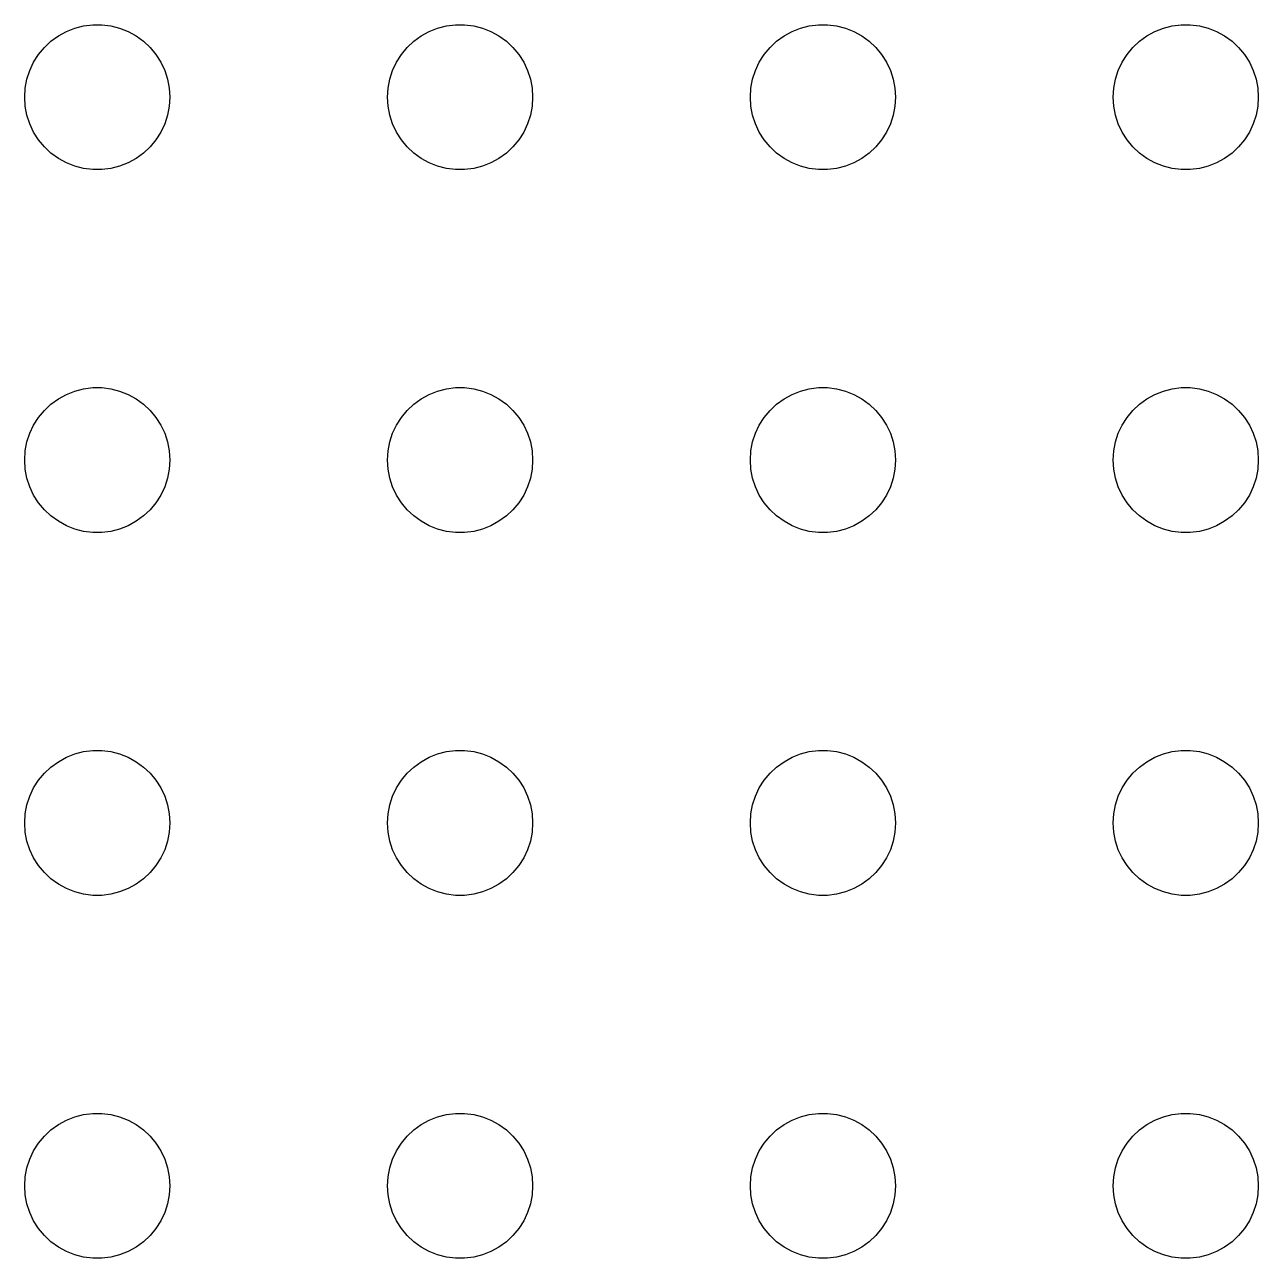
# Model space of a CAD drawing. Header units: metres. Extents: x -134 to 134, y -112 to 112.
# Drawn here: x -99 to -73.5, y -84 to -58.5 of the extents above; entities that cross this region are included whole.
import ezdxf

# ---------------------------------------------------------------- set-up
doc = ezdxf.new("R2010")
doc.units = ezdxf.units.M

msp = doc.modelspace()

# ---------------------------------------------------------------- linework, layer by layer
for p, q in [((-98.3037, -58.7335), (-98.1387, -58.6428)), ((-98.1387, -58.6428), (-97.9635, -58.5734)), ((-97.9635, -58.5734), (-97.7811, -58.5266)), ((-97.7811, -58.5266), (-97.5942, -58.503)), ((-97.5942, -58.503), (-97.4058, -58.503)), ((-97.4058, -58.503), (-97.2189, -58.5266)), ((-97.2189, -58.5266), (-97.0365, -58.5734)), ((-97.0365, -58.5734), (-96.8613, -58.6428)), ((-96.8613, -58.6428), (-96.6963, -58.7335)), ((-90.8037, -58.7335), (-90.6387, -58.6428)), ((-90.6387, -58.6428), (-90.4635, -58.5734)), ((-90.4635, -58.5734), (-90.2811, -58.5266)), ((-90.2811, -58.5266), (-90.0942, -58.503)), ((-90.0942, -58.503), (-89.9058, -58.503)), ((-89.9058, -58.503), (-89.7189, -58.5266)), ((-89.7189, -58.5266), (-89.5365, -58.5734)), ((-89.5365, -58.5734), (-89.3613, -58.6428)), ((-89.3613, -58.6428), (-89.1963, -58.7335)), ((-83.3037, -58.7335), (-83.1387, -58.6428)), ((-83.1387, -58.6428), (-82.9635, -58.5734)), ((-82.9635, -58.5734), (-82.7811, -58.5266)), ((-82.7811, -58.5266), (-82.5942, -58.503)), ((-82.5942, -58.503), (-82.4058, -58.503)), ((-82.4058, -58.503), (-82.2189, -58.5266)), ((-82.2189, -58.5266), (-82.0365, -58.5734)), ((-82.0365, -58.5734), (-81.8613, -58.6428)), ((-81.8613, -58.6428), (-81.6963, -58.7335)), ((-75.8037, -58.7335), (-75.6387, -58.6428)), ((-75.6387, -58.6428), (-75.4635, -58.5734)), ((-75.4635, -58.5734), (-75.2811, -58.5266)), ((-75.2811, -58.5266), (-75.0942, -58.503)), ((-75.0942, -58.503), (-74.9058, -58.503)), ((-74.9058, -58.503), (-74.7189, -58.5266)), ((-74.7189, -58.5266), (-74.5365, -58.5734)), ((-74.5365, -58.5734), (-74.3613, -58.6428)), ((-74.3613, -58.6428), (-74.1963, -58.7335)), ((-98.5934, -58.9732), (-98.4561, -58.8442)), ((-98.4561, -58.8442), (-98.3037, -58.7335)), ((-96.6963, -58.7335), (-96.5439, -58.8442)), ((-96.5439, -58.8442), (-96.4065, -58.9732)), ((-91.0934, -58.9732), (-90.9561, -58.8442)), ((-90.9561, -58.8442), (-90.8037, -58.7335)), ((-89.1963, -58.7335), (-89.0439, -58.8442)), ((-89.0439, -58.8442), (-88.9065, -58.9732)), ((-83.5934, -58.9732), (-83.4561, -58.8442)), ((-83.4561, -58.8442), (-83.3037, -58.7335)), ((-81.6963, -58.7335), (-81.5439, -58.8442)), ((-81.5439, -58.8442), (-81.4065, -58.9732)), ((-76.0934, -58.9732), (-75.9561, -58.8442)), ((-75.9561, -58.8442), (-75.8037, -58.7335)), ((-74.1963, -58.7335), (-74.0439, -58.8442)), ((-74.0439, -58.8442), (-73.9065, -58.9732)), ((-98.8145, -59.2774), (-98.7135, -59.1183)), ((-98.7135, -59.1183), (-98.5934, -58.9732)), ((-96.4065, -58.9732), (-96.2865, -59.1183)), ((-96.2865, -59.1183), (-96.1855, -59.2774)), ((-91.3145, -59.2774), (-91.2135, -59.1183)), ((-91.2135, -59.1183), (-91.0934, -58.9732)), ((-88.9065, -58.9732), (-88.7865, -59.1183)), ((-88.7865, -59.1183), (-88.6855, -59.2774)), ((-83.8145, -59.2774), (-83.7135, -59.1183)), ((-83.7135, -59.1183), (-83.5934, -58.9732)), ((-81.4065, -58.9732), (-81.2865, -59.1183)), ((-81.2865, -59.1183), (-81.1855, -59.2774)), ((-76.3145, -59.2774), (-76.2135, -59.1183)), ((-76.2135, -59.1183), (-76.0934, -58.9732)), ((-73.9065, -58.9732), (-73.7865, -59.1183)), ((-73.7865, -59.1183), (-73.6855, -59.2774)), ((-98.8947, -59.4478), (-98.8145, -59.2774)), ((-96.1855, -59.2774), (-96.1053, -59.4478)), ((-91.3947, -59.4478), (-91.3145, -59.2774)), ((-88.6855, -59.2774), (-88.6053, -59.4478)), ((-83.8947, -59.4478), (-83.8145, -59.2774)), ((-81.1855, -59.2774), (-81.1053, -59.4478)), ((-76.3947, -59.4478), (-76.3145, -59.2774)), ((-73.6855, -59.2774), (-73.6053, -59.4478)), ((-98.9882, -59.812), (-98.9529, -59.627)), ((-98.9529, -59.627), (-98.8947, -59.4478)), ((-96.1053, -59.4478), (-96.0471, -59.627)), ((-96.0471, -59.627), (-96.0118, -59.812)), ((-91.4882, -59.812), (-91.4529, -59.627)), ((-91.4529, -59.627), (-91.3947, -59.4478)), ((-88.6053, -59.4478), (-88.5471, -59.627)), ((-88.5471, -59.627), (-88.5118, -59.812)), ((-83.9882, -59.812), (-83.9529, -59.627)), ((-83.9529, -59.627), (-83.8947, -59.4478)), ((-81.1053, -59.4478), (-81.0471, -59.627)), ((-81.0471, -59.627), (-81.0118, -59.812)), ((-76.4882, -59.812), (-76.4529, -59.627)), ((-76.4529, -59.627), (-76.3947, -59.4478)), ((-73.6053, -59.4478), (-73.5471, -59.627)), ((-73.5471, -59.627), (-73.5118, -59.812)), ((-99, -60), (-98.9882, -59.812)), ((-96.0118, -59.812), (-96, -60)), ((-91.5, -60), (-91.4882, -59.812)), ((-88.5118, -59.812), (-88.5, -60)), ((-84, -60), (-83.9882, -59.812)), ((-81.0118, -59.812), (-81, -60)), ((-76.5, -60), (-76.4882, -59.812)), ((-73.5118, -59.812), (-73.5, -60)), ((-98.9882, -60.188), (-99, -60)), ((-96, -60), (-96.0118, -60.188)), ((-91.4882, -60.188), (-91.5, -60)), ((-88.5, -60), (-88.5118, -60.188)), ((-83.9882, -60.188), (-84, -60)), ((-81, -60), (-81.0118, -60.188)), ((-76.4882, -60.188), (-76.5, -60)), ((-73.5, -60), (-73.5118, -60.188)), ((-98.9529, -60.373), (-98.9882, -60.188)), ((-98.8947, -60.5522), (-98.9529, -60.373)), ((-96.0471, -60.373), (-96.1053, -60.5522)), ((-96.0118, -60.188), (-96.0471, -60.373)), ((-91.4529, -60.373), (-91.4882, -60.188)), ((-91.3947, -60.5522), (-91.4529, -60.373)), ((-88.5471, -60.373), (-88.6053, -60.5522)), ((-88.5118, -60.188), (-88.5471, -60.373)), ((-83.9529, -60.373), (-83.9882, -60.188)), ((-83.8947, -60.5522), (-83.9529, -60.373)), ((-81.0471, -60.373), (-81.1053, -60.5522)), ((-81.0118, -60.188), (-81.0471, -60.373)), ((-76.4529, -60.373), (-76.4882, -60.188)), ((-76.3947, -60.5522), (-76.4529, -60.373)), ((-73.5471, -60.373), (-73.6053, -60.5522)), ((-73.5118, -60.188), (-73.5471, -60.373)), ((-98.8145, -60.7226), (-98.8947, -60.5522)), ((-96.1053, -60.5522), (-96.1855, -60.7226)), ((-91.3145, -60.7226), (-91.3947, -60.5522)), ((-88.6053, -60.5522), (-88.6855, -60.7226)), ((-83.8145, -60.7226), (-83.8947, -60.5522)), ((-81.1053, -60.5522), (-81.1855, -60.7226)), ((-76.3145, -60.7226), (-76.3947, -60.5522)), ((-73.6053, -60.5522), (-73.6855, -60.7226)), ((-98.7135, -60.8817), (-98.8145, -60.7226)), ((-98.5934, -61.0268), (-98.7135, -60.8817)), ((-96.2865, -60.8817), (-96.4065, -61.0268)), ((-96.1855, -60.7226), (-96.2865, -60.8817)), ((-91.2135, -60.8817), (-91.3145, -60.7226)), ((-91.0934, -61.0268), (-91.2135, -60.8817)), ((-88.7865, -60.8817), (-88.9065, -61.0268)), ((-88.6855, -60.7226), (-88.7865, -60.8817)), ((-83.7135, -60.8817), (-83.8145, -60.7226)), ((-83.5934, -61.0268), (-83.7135, -60.8817)), ((-81.2865, -60.8817), (-81.4065, -61.0268)), ((-81.1855, -60.7226), (-81.2865, -60.8817)), ((-76.2135, -60.8817), (-76.3145, -60.7226)), ((-76.0934, -61.0268), (-76.2135, -60.8817)), ((-73.7865, -60.8817), (-73.9065, -61.0268)), ((-73.6855, -60.7226), (-73.7865, -60.8817)), ((-98.4561, -61.1558), (-98.5934, -61.0268)), ((-98.3037, -61.2665), (-98.4561, -61.1558)), ((-96.5439, -61.1558), (-96.6963, -61.2665)), ((-96.4065, -61.0268), (-96.5439, -61.1558)), ((-90.9561, -61.1558), (-91.0934, -61.0268)), ((-90.8037, -61.2665), (-90.9561, -61.1558)), ((-89.0439, -61.1558), (-89.1963, -61.2665)), ((-88.9065, -61.0268), (-89.0439, -61.1558)), ((-83.4561, -61.1558), (-83.5934, -61.0268)), ((-83.3037, -61.2665), (-83.4561, -61.1558)), ((-81.5439, -61.1558), (-81.6963, -61.2665)), ((-81.4065, -61.0268), (-81.5439, -61.1558)), ((-75.9561, -61.1558), (-76.0934, -61.0268)), ((-75.8037, -61.2665), (-75.9561, -61.1558)), ((-74.0439, -61.1558), (-74.1963, -61.2665)), ((-73.9065, -61.0268), (-74.0439, -61.1558)), ((-98.1387, -61.3572), (-98.3037, -61.2665)), ((-97.9635, -61.4266), (-98.1387, -61.3572)), ((-97.7811, -61.4734), (-97.9635, -61.4266)), ((-97.0365, -61.4266), (-97.2189, -61.4734)), ((-96.8613, -61.3572), (-97.0365, -61.4266)), ((-96.6963, -61.2665), (-96.8613, -61.3572)), ((-90.6387, -61.3572), (-90.8037, -61.2665)), ((-90.4635, -61.4266), (-90.6387, -61.3572)), ((-90.2811, -61.4734), (-90.4635, -61.4266)), ((-89.5365, -61.4266), (-89.7189, -61.4734)), ((-89.3613, -61.3572), (-89.5365, -61.4266)), ((-89.1963, -61.2665), (-89.3613, -61.3572)), ((-83.1387, -61.3572), (-83.3037, -61.2665)), ((-82.9635, -61.4266), (-83.1387, -61.3572)), ((-82.7811, -61.4734), (-82.9635, -61.4266)), ((-82.0365, -61.4266), (-82.2189, -61.4734)), ((-81.8613, -61.3572), (-82.0365, -61.4266)), ((-81.6963, -61.2665), (-81.8613, -61.3572)), ((-75.6387, -61.3572), (-75.8037, -61.2665)), ((-75.4635, -61.4266), (-75.6387, -61.3572)), ((-75.2811, -61.4734), (-75.4635, -61.4266)), ((-74.5365, -61.4266), (-74.7189, -61.4734)), ((-74.3613, -61.3572), (-74.5365, -61.4266)), ((-74.1963, -61.2665), (-74.3613, -61.3572)), ((-97.5942, -61.497), (-97.7811, -61.4734)), ((-97.4058, -61.497), (-97.5942, -61.497)), ((-97.2189, -61.4734), (-97.4058, -61.497)), ((-90.0942, -61.497), (-90.2811, -61.4734)), ((-89.9058, -61.497), (-90.0942, -61.497)), ((-89.7189, -61.4734), (-89.9058, -61.497)), ((-82.5942, -61.497), (-82.7811, -61.4734)), ((-82.4058, -61.497), (-82.5942, -61.497)), ((-82.2189, -61.4734), (-82.4058, -61.497)), ((-75.0942, -61.497), (-75.2811, -61.4734)), ((-74.9058, -61.497), (-75.0942, -61.497)), ((-74.7189, -61.4734), (-74.9058, -61.497)), ((-97.9635, -66.0734), (-97.7811, -66.0266)), ((-97.7811, -66.0266), (-97.5942, -66.003)), ((-97.5942, -66.003), (-97.4058, -66.003)), ((-97.4058, -66.003), (-97.2189, -66.0266)), ((-97.2189, -66.0266), (-97.0365, -66.0734)), ((-90.4635, -66.0734), (-90.2811, -66.0266)), ((-90.2811, -66.0266), (-90.0942, -66.003)), ((-90.0942, -66.003), (-89.9058, -66.003)), ((-89.9058, -66.003), (-89.7189, -66.0266)), ((-89.7189, -66.0266), (-89.5365, -66.0734)), ((-82.9635, -66.0734), (-82.7811, -66.0266)), ((-82.7811, -66.0266), (-82.5942, -66.003)), ((-82.5942, -66.003), (-82.4058, -66.003)), ((-82.4058, -66.003), (-82.2189, -66.0266)), ((-82.2189, -66.0266), (-82.0365, -66.0734)), ((-75.4635, -66.0734), (-75.2811, -66.0266)), ((-75.2811, -66.0266), (-75.0942, -66.003)), ((-75.0942, -66.003), (-74.9058, -66.003)), ((-74.9058, -66.003), (-74.7189, -66.0266)), ((-74.7189, -66.0266), (-74.5365, -66.0734)), ((-98.4561, -66.3442), (-98.3037, -66.2335)), ((-98.3037, -66.2335), (-98.1387, -66.1428)), ((-98.1387, -66.1428), (-97.9635, -66.0734)), ((-97.0365, -66.0734), (-96.8613, -66.1428)), ((-96.8613, -66.1428), (-96.6963, -66.2335)), ((-96.6963, -66.2335), (-96.5439, -66.3442)), ((-90.9561, -66.3442), (-90.8037, -66.2335)), ((-90.8037, -66.2335), (-90.6387, -66.1428)), ((-90.6387, -66.1428), (-90.4635, -66.0734)), ((-89.5365, -66.0734), (-89.3613, -66.1428)), ((-89.3613, -66.1428), (-89.1963, -66.2335)), ((-89.1963, -66.2335), (-89.0439, -66.3442)), ((-83.4561, -66.3442), (-83.3037, -66.2335)), ((-83.3037, -66.2335), (-83.1387, -66.1428)), ((-83.1387, -66.1428), (-82.9635, -66.0734)), ((-82.0365, -66.0734), (-81.8613, -66.1428)), ((-81.8613, -66.1428), (-81.6963, -66.2335)), ((-81.6963, -66.2335), (-81.5439, -66.3442)), ((-75.9561, -66.3442), (-75.8037, -66.2335)), ((-75.8037, -66.2335), (-75.6387, -66.1428)), ((-75.6387, -66.1428), (-75.4635, -66.0734)), ((-74.5365, -66.0734), (-74.3613, -66.1428)), ((-74.3613, -66.1428), (-74.1963, -66.2335)), ((-74.1963, -66.2335), (-74.0439, -66.3442)), ((-98.7135, -66.6183), (-98.5934, -66.4732)), ((-98.5934, -66.4732), (-98.4561, -66.3442)), ((-96.5439, -66.3442), (-96.4065, -66.4732)), ((-96.4065, -66.4732), (-96.2865, -66.6183)), ((-91.2135, -66.6183), (-91.0934, -66.4732)), ((-91.0934, -66.4732), (-90.9561, -66.3442)), ((-89.0439, -66.3442), (-88.9065, -66.4732)), ((-88.9065, -66.4732), (-88.7865, -66.6183)), ((-83.7135, -66.6183), (-83.5934, -66.4732)), ((-83.5934, -66.4732), (-83.4561, -66.3442)), ((-81.5439, -66.3442), (-81.4065, -66.4732)), ((-81.4065, -66.4732), (-81.2865, -66.6183)), ((-76.2135, -66.6183), (-76.0934, -66.4732)), ((-76.0934, -66.4732), (-75.9561, -66.3442)), ((-74.0439, -66.3442), (-73.9065, -66.4732)), ((-73.9065, -66.4732), (-73.7865, -66.6183)), ((-98.8947, -66.9478), (-98.8145, -66.7774)), ((-98.8145, -66.7774), (-98.7135, -66.6183)), ((-96.2865, -66.6183), (-96.1855, -66.7774)), ((-96.1855, -66.7774), (-96.1053, -66.9478)), ((-91.3947, -66.9478), (-91.3145, -66.7774)), ((-91.3145, -66.7774), (-91.2135, -66.6183)), ((-88.7865, -66.6183), (-88.6855, -66.7774)), ((-88.6855, -66.7774), (-88.6053, -66.9478)), ((-83.8947, -66.9478), (-83.8145, -66.7774)), ((-83.8145, -66.7774), (-83.7135, -66.6183)), ((-81.2865, -66.6183), (-81.1855, -66.7774)), ((-81.1855, -66.7774), (-81.1053, -66.9478)), ((-76.3947, -66.9478), (-76.3145, -66.7774)), ((-76.3145, -66.7774), (-76.2135, -66.6183)), ((-73.7865, -66.6183), (-73.6855, -66.7774)), ((-73.6855, -66.7774), (-73.6053, -66.9478)), ((-98.9529, -67.127), (-98.8947, -66.9478)), ((-96.1053, -66.9478), (-96.0471, -67.127)), ((-91.4529, -67.127), (-91.3947, -66.9478)), ((-88.6053, -66.9478), (-88.5471, -67.127)), ((-83.9529, -67.127), (-83.8947, -66.9478)), ((-81.1053, -66.9478), (-81.0471, -67.127)), ((-76.4529, -67.127), (-76.3947, -66.9478)), ((-73.6053, -66.9478), (-73.5471, -67.127)), ((-99, -67.5), (-98.9882, -67.312)), ((-98.9882, -67.312), (-98.9529, -67.127)), ((-96.0471, -67.127), (-96.0118, -67.312)), ((-96.0118, -67.312), (-96, -67.5)), ((-91.5, -67.5), (-91.4882, -67.312)), ((-91.4882, -67.312), (-91.4529, -67.127)), ((-88.5471, -67.127), (-88.5118, -67.312)), ((-88.5118, -67.312), (-88.5, -67.5)), ((-84, -67.5), (-83.9882, -67.312)), ((-83.9882, -67.312), (-83.9529, -67.127)), ((-81.0471, -67.127), (-81.0118, -67.312)), ((-81.0118, -67.312), (-81, -67.5)), ((-76.5, -67.5), (-76.4882, -67.312)), ((-76.4882, -67.312), (-76.4529, -67.127)), ((-73.5471, -67.127), (-73.5118, -67.312)), ((-73.5118, -67.312), (-73.5, -67.5)), ((-98.9882, -67.688), (-99, -67.5)), ((-96, -67.5), (-96.0118, -67.688)), ((-91.4882, -67.688), (-91.5, -67.5)), ((-88.5, -67.5), (-88.5118, -67.688)), ((-83.9882, -67.688), (-84, -67.5)), ((-81, -67.5), (-81.0118, -67.688)), ((-76.4882, -67.688), (-76.5, -67.5)), ((-73.5, -67.5), (-73.5118, -67.688)), ((-98.9529, -67.873), (-98.9882, -67.688)), ((-96.0118, -67.688), (-96.0471, -67.873)), ((-91.4529, -67.873), (-91.4882, -67.688)), ((-88.5118, -67.688), (-88.5471, -67.873)), ((-83.9529, -67.873), (-83.9882, -67.688)), ((-81.0118, -67.688), (-81.0471, -67.873)), ((-76.4529, -67.873), (-76.4882, -67.688)), ((-73.5118, -67.688), (-73.5471, -67.873)), ((-98.8947, -68.0522), (-98.9529, -67.873)), ((-98.8145, -68.2226), (-98.8947, -68.0522)), ((-96.1053, -68.0522), (-96.1855, -68.2226)), ((-96.0471, -67.873), (-96.1053, -68.0522)), ((-91.3947, -68.0522), (-91.4529, -67.873)), ((-91.3145, -68.2226), (-91.3947, -68.0522)), ((-88.6053, -68.0522), (-88.6855, -68.2226)), ((-88.5471, -67.873), (-88.6053, -68.0522)), ((-83.8947, -68.0522), (-83.9529, -67.873)), ((-83.8145, -68.2226), (-83.8947, -68.0522)), ((-81.1053, -68.0522), (-81.1855, -68.2226)), ((-81.0471, -67.873), (-81.1053, -68.0522)), ((-76.3947, -68.0522), (-76.4529, -67.873)), ((-76.3145, -68.2226), (-76.3947, -68.0522)), ((-73.6053, -68.0522), (-73.6855, -68.2226)), ((-73.5471, -67.873), (-73.6053, -68.0522)), ((-98.7135, -68.3817), (-98.8145, -68.2226)), ((-96.1855, -68.2226), (-96.2865, -68.3817)), ((-91.2135, -68.3817), (-91.3145, -68.2226)), ((-88.6855, -68.2226), (-88.7865, -68.3817)), ((-83.7135, -68.3817), (-83.8145, -68.2226)), ((-81.1855, -68.2226), (-81.2865, -68.3817)), ((-76.2135, -68.3817), (-76.3145, -68.2226)), ((-73.6855, -68.2226), (-73.7865, -68.3817)), ((-98.5934, -68.5268), (-98.7135, -68.3817)), ((-98.4561, -68.6558), (-98.5934, -68.5268)), ((-96.4065, -68.5268), (-96.5439, -68.6558)), ((-96.2865, -68.3817), (-96.4065, -68.5268)), ((-91.0934, -68.5268), (-91.2135, -68.3817)), ((-90.9561, -68.6558), (-91.0934, -68.5268)), ((-88.9065, -68.5268), (-89.0439, -68.6558)), ((-88.7865, -68.3817), (-88.9065, -68.5268)), ((-83.5934, -68.5268), (-83.7135, -68.3817)), ((-83.4561, -68.6558), (-83.5934, -68.5268)), ((-81.4065, -68.5268), (-81.5439, -68.6558)), ((-81.2865, -68.3817), (-81.4065, -68.5268)), ((-76.0934, -68.5268), (-76.2135, -68.3817)), ((-75.9561, -68.6558), (-76.0934, -68.5268)), ((-73.9065, -68.5268), (-74.0439, -68.6558)), ((-73.7865, -68.3817), (-73.9065, -68.5268)), ((-98.3037, -68.7665), (-98.4561, -68.6558)), ((-98.1387, -68.8572), (-98.3037, -68.7665)), ((-96.6963, -68.7665), (-96.8613, -68.8572)), ((-96.5439, -68.6558), (-96.6963, -68.7665)), ((-90.8037, -68.7665), (-90.9561, -68.6558)), ((-90.6387, -68.8572), (-90.8037, -68.7665)), ((-89.1963, -68.7665), (-89.3613, -68.8572)), ((-89.0439, -68.6558), (-89.1963, -68.7665)), ((-83.3037, -68.7665), (-83.4561, -68.6558)), ((-83.1387, -68.8572), (-83.3037, -68.7665)), ((-81.6963, -68.7665), (-81.8613, -68.8572)), ((-81.5439, -68.6558), (-81.6963, -68.7665)), ((-75.8037, -68.7665), (-75.9561, -68.6558)), ((-75.6387, -68.8572), (-75.8037, -68.7665)), ((-74.1963, -68.7665), (-74.3613, -68.8572)), ((-74.0439, -68.6558), (-74.1963, -68.7665)), ((-97.9635, -68.9266), (-98.1387, -68.8572)), ((-97.7811, -68.9734), (-97.9635, -68.9266)), ((-97.5942, -68.997), (-97.7811, -68.9734)), ((-97.4058, -68.997), (-97.5942, -68.997)), ((-97.2189, -68.9734), (-97.4058, -68.997)), ((-97.0365, -68.9266), (-97.2189, -68.9734)), ((-96.8613, -68.8572), (-97.0365, -68.9266)), ((-90.4635, -68.9266), (-90.6387, -68.8572)), ((-90.2811, -68.9734), (-90.4635, -68.9266)), ((-90.0942, -68.997), (-90.2811, -68.9734)), ((-89.9058, -68.997), (-90.0942, -68.997)), ((-89.7189, -68.9734), (-89.9058, -68.997)), ((-89.5365, -68.9266), (-89.7189, -68.9734)), ((-89.3613, -68.8572), (-89.5365, -68.9266)), ((-82.9635, -68.9266), (-83.1387, -68.8572)), ((-82.7811, -68.9734), (-82.9635, -68.9266)), ((-82.5942, -68.997), (-82.7811, -68.9734)), ((-82.4058, -68.997), (-82.5942, -68.997)), ((-82.2189, -68.9734), (-82.4058, -68.997)), ((-82.0365, -68.9266), (-82.2189, -68.9734)), ((-81.8613, -68.8572), (-82.0365, -68.9266)), ((-75.4635, -68.9266), (-75.6387, -68.8572)), ((-75.2811, -68.9734), (-75.4635, -68.9266)), ((-75.0942, -68.997), (-75.2811, -68.9734)), ((-74.9058, -68.997), (-75.0942, -68.997)), ((-74.7189, -68.9734), (-74.9058, -68.997)), ((-74.5365, -68.9266), (-74.7189, -68.9734)), ((-74.3613, -68.8572), (-74.5365, -68.9266)), ((-98.3037, -73.7335), (-98.1387, -73.6428)), ((-98.1387, -73.6428), (-97.9635, -73.5734)), ((-97.9635, -73.5734), (-97.7811, -73.5266)), ((-97.7811, -73.5266), (-97.5942, -73.503)), ((-97.5942, -73.503), (-97.4058, -73.503)), ((-97.4058, -73.503), (-97.2189, -73.5266)), ((-97.2189, -73.5266), (-97.0365, -73.5734)), ((-97.0365, -73.5734), (-96.8613, -73.6428)), ((-96.8613, -73.6428), (-96.6963, -73.7335)), ((-90.8037, -73.7335), (-90.6387, -73.6428)), ((-90.6387, -73.6428), (-90.4635, -73.5734)), ((-90.4635, -73.5734), (-90.2811, -73.5266)), ((-90.2811, -73.5266), (-90.0942, -73.503)), ((-90.0942, -73.503), (-89.9058, -73.503)), ((-89.9058, -73.503), (-89.7189, -73.5266)), ((-89.7189, -73.5266), (-89.5365, -73.5734)), ((-89.5365, -73.5734), (-89.3613, -73.6428)), ((-89.3613, -73.6428), (-89.1963, -73.7335)), ((-83.3037, -73.7335), (-83.1387, -73.6428)), ((-83.1387, -73.6428), (-82.9635, -73.5734)), ((-82.9635, -73.5734), (-82.7811, -73.5266)), ((-82.7811, -73.5266), (-82.5942, -73.503)), ((-82.5942, -73.503), (-82.4058, -73.503)), ((-82.4058, -73.503), (-82.2189, -73.5266)), ((-82.2189, -73.5266), (-82.0365, -73.5734)), ((-82.0365, -73.5734), (-81.8613, -73.6428)), ((-81.8613, -73.6428), (-81.6963, -73.7335)), ((-75.8037, -73.7335), (-75.6387, -73.6428)), ((-75.6387, -73.6428), (-75.4635, -73.5734)), ((-75.4635, -73.5734), (-75.2811, -73.5266)), ((-75.2811, -73.5266), (-75.0942, -73.503)), ((-75.0942, -73.503), (-74.9058, -73.503)), ((-74.9058, -73.503), (-74.7189, -73.5266)), ((-74.7189, -73.5266), (-74.5365, -73.5734)), ((-74.5365, -73.5734), (-74.3613, -73.6428)), ((-74.3613, -73.6428), (-74.1963, -73.7335)), ((-98.5934, -73.9732), (-98.4561, -73.8442)), ((-98.4561, -73.8442), (-98.3037, -73.7335)), ((-96.6963, -73.7335), (-96.5439, -73.8442)), ((-96.5439, -73.8442), (-96.4065, -73.9732)), ((-91.0934, -73.9732), (-90.9561, -73.8442)), ((-90.9561, -73.8442), (-90.8037, -73.7335)), ((-89.1963, -73.7335), (-89.0439, -73.8442)), ((-89.0439, -73.8442), (-88.9065, -73.9732)), ((-83.5934, -73.9732), (-83.4561, -73.8442)), ((-83.4561, -73.8442), (-83.3037, -73.7335)), ((-81.6963, -73.7335), (-81.5439, -73.8442)), ((-81.5439, -73.8442), (-81.4065, -73.9732)), ((-76.0934, -73.9732), (-75.9561, -73.8442)), ((-75.9561, -73.8442), (-75.8037, -73.7335)), ((-74.1963, -73.7335), (-74.0439, -73.8442)), ((-74.0439, -73.8442), (-73.9065, -73.9732)), ((-98.8145, -74.2774), (-98.7135, -74.1183)), ((-98.7135, -74.1183), (-98.5934, -73.9732)), ((-96.4065, -73.9732), (-96.2865, -74.1183)), ((-96.2865, -74.1183), (-96.1855, -74.2774)), ((-91.3145, -74.2774), (-91.2135, -74.1183)), ((-91.2135, -74.1183), (-91.0934, -73.9732)), ((-88.9065, -73.9732), (-88.7865, -74.1183)), ((-88.7865, -74.1183), (-88.6855, -74.2774)), ((-83.8145, -74.2774), (-83.7135, -74.1183)), ((-83.7135, -74.1183), (-83.5934, -73.9732)), ((-81.4065, -73.9732), (-81.2865, -74.1183)), ((-81.2865, -74.1183), (-81.1855, -74.2774)), ((-76.3145, -74.2774), (-76.2135, -74.1183)), ((-76.2135, -74.1183), (-76.0934, -73.9732)), ((-73.9065, -73.9732), (-73.7865, -74.1183)), ((-73.7865, -74.1183), (-73.6855, -74.2774)), ((-98.9529, -74.627), (-98.8947, -74.4478)), ((-98.8947, -74.4478), (-98.8145, -74.2774)), ((-96.1855, -74.2774), (-96.1053, -74.4478)), ((-96.1053, -74.4478), (-96.0471, -74.627)), ((-91.4529, -74.627), (-91.3947, -74.4478)), ((-91.3947, -74.4478), (-91.3145, -74.2774)), ((-88.6855, -74.2774), (-88.6053, -74.4478)), ((-88.6053, -74.4478), (-88.5471, -74.627)), ((-83.9529, -74.627), (-83.8947, -74.4478)), ((-83.8947, -74.4478), (-83.8145, -74.2774)), ((-81.1855, -74.2774), (-81.1053, -74.4478)), ((-81.1053, -74.4478), (-81.0471, -74.627)), ((-76.4529, -74.627), (-76.3947, -74.4478)), ((-76.3947, -74.4478), (-76.3145, -74.2774)), ((-73.6855, -74.2774), (-73.6053, -74.4478)), ((-73.6053, -74.4478), (-73.5471, -74.627)), ((-98.9882, -74.812), (-98.9529, -74.627)), ((-96.0471, -74.627), (-96.0118, -74.812)), ((-91.4882, -74.812), (-91.4529, -74.627)), ((-88.5471, -74.627), (-88.5118, -74.812)), ((-83.9882, -74.812), (-83.9529, -74.627)), ((-81.0471, -74.627), (-81.0118, -74.812)), ((-76.4882, -74.812), (-76.4529, -74.627)), ((-73.5471, -74.627), (-73.5118, -74.812)), ((-99, -75), (-98.9882, -74.812)), ((-96.0118, -74.812), (-96, -75)), ((-91.5, -75), (-91.4882, -74.812)), ((-88.5118, -74.812), (-88.5, -75)), ((-84, -75), (-83.9882, -74.812)), ((-81.0118, -74.812), (-81, -75)), ((-76.5, -75), (-76.4882, -74.812)), ((-73.5118, -74.812), (-73.5, -75)), ((-98.9882, -75.188), (-99, -75)), ((-98.9529, -75.373), (-98.9882, -75.188)), ((-96.0118, -75.188), (-96.0471, -75.373)), ((-96, -75), (-96.0118, -75.188)), ((-91.4882, -75.188), (-91.5, -75)), ((-91.4529, -75.373), (-91.4882, -75.188)), ((-88.5118, -75.188), (-88.5471, -75.373)), ((-88.5, -75), (-88.5118, -75.188)), ((-83.9882, -75.188), (-84, -75)), ((-83.9529, -75.373), (-83.9882, -75.188)), ((-81.0118, -75.188), (-81.0471, -75.373)), ((-81, -75), (-81.0118, -75.188)), ((-76.4882, -75.188), (-76.5, -75)), ((-76.4529, -75.373), (-76.4882, -75.188)), ((-73.5118, -75.188), (-73.5471, -75.373)), ((-73.5, -75), (-73.5118, -75.188)), ((-98.8947, -75.5522), (-98.9529, -75.373)), ((-96.0471, -75.373), (-96.1053, -75.5522)), ((-91.3947, -75.5522), (-91.4529, -75.373)), ((-88.5471, -75.373), (-88.6053, -75.5522)), ((-83.8947, -75.5522), (-83.9529, -75.373)), ((-81.0471, -75.373), (-81.1053, -75.5522)), ((-76.3947, -75.5522), (-76.4529, -75.373)), ((-73.5471, -75.373), (-73.6053, -75.5522)), ((-98.8145, -75.7226), (-98.8947, -75.5522)), ((-98.7135, -75.8817), (-98.8145, -75.7226)), ((-96.1855, -75.7226), (-96.2865, -75.8817)), ((-96.1053, -75.5522), (-96.1855, -75.7226)), ((-91.3145, -75.7226), (-91.3947, -75.5522)), ((-91.2135, -75.8817), (-91.3145, -75.7226)), ((-88.6855, -75.7226), (-88.7865, -75.8817)), ((-88.6053, -75.5522), (-88.6855, -75.7226)), ((-83.8145, -75.7226), (-83.8947, -75.5522)), ((-83.7135, -75.8817), (-83.8145, -75.7226)), ((-81.1855, -75.7226), (-81.2865, -75.8817)), ((-81.1053, -75.5522), (-81.1855, -75.7226)), ((-76.3145, -75.7226), (-76.3947, -75.5522)), ((-76.2135, -75.8817), (-76.3145, -75.7226)), ((-73.6855, -75.7226), (-73.7865, -75.8817)), ((-73.6053, -75.5522), (-73.6855, -75.7226)), ((-98.5934, -76.0268), (-98.7135, -75.8817)), ((-96.2865, -75.8817), (-96.4065, -76.0268)), ((-91.0934, -76.0268), (-91.2135, -75.8817)), ((-88.7865, -75.8817), (-88.9065, -76.0268)), ((-83.5934, -76.0268), (-83.7135, -75.8817)), ((-81.2865, -75.8817), (-81.4065, -76.0268)), ((-76.0934, -76.0268), (-76.2135, -75.8817)), ((-73.7865, -75.8817), (-73.9065, -76.0268)), ((-98.4561, -76.1558), (-98.5934, -76.0268)), ((-98.3037, -76.2665), (-98.4561, -76.1558)), ((-96.5439, -76.1558), (-96.6963, -76.2665)), ((-96.4065, -76.0268), (-96.5439, -76.1558)), ((-90.9561, -76.1558), (-91.0934, -76.0268)), ((-90.8037, -76.2665), (-90.9561, -76.1558)), ((-89.0439, -76.1558), (-89.1963, -76.2665)), ((-88.9065, -76.0268), (-89.0439, -76.1558)), ((-83.4561, -76.1558), (-83.5934, -76.0268)), ((-83.3037, -76.2665), (-83.4561, -76.1558)), ((-81.5439, -76.1558), (-81.6963, -76.2665)), ((-81.4065, -76.0268), (-81.5439, -76.1558)), ((-75.9561, -76.1558), (-76.0934, -76.0268)), ((-75.8037, -76.2665), (-75.9561, -76.1558)), ((-74.0439, -76.1558), (-74.1963, -76.2665)), ((-73.9065, -76.0268), (-74.0439, -76.1558)), ((-98.1387, -76.3572), (-98.3037, -76.2665)), ((-97.9635, -76.4266), (-98.1387, -76.3572)), ((-97.7811, -76.4734), (-97.9635, -76.4266)), ((-97.5942, -76.497), (-97.7811, -76.4734)), ((-97.4058, -76.497), (-97.5942, -76.497)), ((-97.2189, -76.4734), (-97.4058, -76.497)), ((-97.0365, -76.4266), (-97.2189, -76.4734)), ((-96.8613, -76.3572), (-97.0365, -76.4266)), ((-96.6963, -76.2665), (-96.8613, -76.3572)), ((-90.6387, -76.3572), (-90.8037, -76.2665)), ((-90.4635, -76.4266), (-90.6387, -76.3572)), ((-90.2811, -76.4734), (-90.4635, -76.4266)), ((-90.0942, -76.497), (-90.2811, -76.4734)), ((-89.9058, -76.497), (-90.0942, -76.497)), ((-89.7189, -76.4734), (-89.9058, -76.497)), ((-89.5365, -76.4266), (-89.7189, -76.4734)), ((-89.3613, -76.3572), (-89.5365, -76.4266)), ((-89.1963, -76.2665), (-89.3613, -76.3572)), ((-83.1387, -76.3572), (-83.3037, -76.2665)), ((-82.9635, -76.4266), (-83.1387, -76.3572)), ((-82.7811, -76.4734), (-82.9635, -76.4266)), ((-82.5942, -76.497), (-82.7811, -76.4734)), ((-82.4058, -76.497), (-82.5942, -76.497)), ((-82.2189, -76.4734), (-82.4058, -76.497)), ((-82.0365, -76.4266), (-82.2189, -76.4734)), ((-81.8613, -76.3572), (-82.0365, -76.4266)), ((-81.6963, -76.2665), (-81.8613, -76.3572)), ((-75.6387, -76.3572), (-75.8037, -76.2665)), ((-75.4635, -76.4266), (-75.6387, -76.3572)), ((-75.2811, -76.4734), (-75.4635, -76.4266)), ((-75.0942, -76.497), (-75.2811, -76.4734)), ((-74.9058, -76.497), (-75.0942, -76.497)), ((-74.7189, -76.4734), (-74.9058, -76.497)), ((-74.5365, -76.4266), (-74.7189, -76.4734)), ((-74.3613, -76.3572), (-74.5365, -76.4266)), ((-74.1963, -76.2665), (-74.3613, -76.3572)), ((-98.1387, -81.1428), (-97.9635, -81.0734)), ((-97.9635, -81.0734), (-97.7811, -81.0266)), ((-97.7811, -81.0266), (-97.5942, -81.003)), ((-97.5942, -81.003), (-97.4058, -81.003)), ((-97.4058, -81.003), (-97.2189, -81.0266)), ((-97.2189, -81.0266), (-97.0365, -81.0734)), ((-97.0365, -81.0734), (-96.8613, -81.1428)), ((-90.6387, -81.1428), (-90.4635, -81.0734)), ((-90.4635, -81.0734), (-90.2811, -81.0266)), ((-90.2811, -81.0266), (-90.0942, -81.003)), ((-90.0942, -81.003), (-89.9058, -81.003)), ((-89.9058, -81.003), (-89.7189, -81.0266)), ((-89.7189, -81.0266), (-89.5365, -81.0734)), ((-89.5365, -81.0734), (-89.3613, -81.1428)), ((-83.1387, -81.1428), (-82.9635, -81.0734)), ((-82.9635, -81.0734), (-82.7811, -81.0266)), ((-82.7811, -81.0266), (-82.5942, -81.003)), ((-82.5942, -81.003), (-82.4058, -81.003)), ((-82.4058, -81.003), (-82.2189, -81.0266)), ((-82.2189, -81.0266), (-82.0365, -81.0734)), ((-82.0365, -81.0734), (-81.8613, -81.1428)), ((-75.6387, -81.1428), (-75.4635, -81.0734)), ((-75.4635, -81.0734), (-75.2811, -81.0266)), ((-75.2811, -81.0266), (-75.0942, -81.003)), ((-75.0942, -81.003), (-74.9058, -81.003)), ((-74.9058, -81.003), (-74.7189, -81.0266)), ((-74.7189, -81.0266), (-74.5365, -81.0734)), ((-74.5365, -81.0734), (-74.3613, -81.1428)), ((-98.5934, -81.4732), (-98.4561, -81.3442)), ((-98.4561, -81.3442), (-98.3037, -81.2335)), ((-98.3037, -81.2335), (-98.1387, -81.1428)), ((-96.8613, -81.1428), (-96.6963, -81.2335)), ((-96.6963, -81.2335), (-96.5439, -81.3442)), ((-96.5439, -81.3442), (-96.4065, -81.4732)), ((-91.0934, -81.4732), (-90.9561, -81.3442)), ((-90.9561, -81.3442), (-90.8037, -81.2335)), ((-90.8037, -81.2335), (-90.6387, -81.1428)), ((-89.3613, -81.1428), (-89.1963, -81.2335)), ((-89.1963, -81.2335), (-89.0439, -81.3442)), ((-89.0439, -81.3442), (-88.9065, -81.4732)), ((-83.5934, -81.4732), (-83.4561, -81.3442)), ((-83.4561, -81.3442), (-83.3037, -81.2335)), ((-83.3037, -81.2335), (-83.1387, -81.1428)), ((-81.8613, -81.1428), (-81.6963, -81.2335)), ((-81.6963, -81.2335), (-81.5439, -81.3442)), ((-81.5439, -81.3442), (-81.4065, -81.4732)), ((-76.0934, -81.4732), (-75.9561, -81.3442)), ((-75.9561, -81.3442), (-75.8037, -81.2335)), ((-75.8037, -81.2335), (-75.6387, -81.1428)), ((-74.3613, -81.1428), (-74.1963, -81.2335)), ((-74.1963, -81.2335), (-74.0439, -81.3442)), ((-74.0439, -81.3442), (-73.9065, -81.4732)), ((-98.7135, -81.6183), (-98.5934, -81.4732)), ((-96.4065, -81.4732), (-96.2865, -81.6183)), ((-91.2135, -81.6183), (-91.0934, -81.4732)), ((-88.9065, -81.4732), (-88.7865, -81.6183)), ((-83.7135, -81.6183), (-83.5934, -81.4732)), ((-81.4065, -81.4732), (-81.2865, -81.6183)), ((-76.2135, -81.6183), (-76.0934, -81.4732)), ((-73.9065, -81.4732), (-73.7865, -81.6183)), ((-98.8947, -81.9478), (-98.8145, -81.7774)), ((-98.8145, -81.7774), (-98.7135, -81.6183)), ((-96.2865, -81.6183), (-96.1855, -81.7774)), ((-96.1855, -81.7774), (-96.1053, -81.9478)), ((-91.3947, -81.9478), (-91.3145, -81.7774)), ((-91.3145, -81.7774), (-91.2135, -81.6183)), ((-88.7865, -81.6183), (-88.6855, -81.7774)), ((-88.6855, -81.7774), (-88.6053, -81.9478)), ((-83.8947, -81.9478), (-83.8145, -81.7774)), ((-83.8145, -81.7774), (-83.7135, -81.6183)), ((-81.2865, -81.6183), (-81.1855, -81.7774)), ((-81.1855, -81.7774), (-81.1053, -81.9478)), ((-76.3947, -81.9478), (-76.3145, -81.7774)), ((-76.3145, -81.7774), (-76.2135, -81.6183)), ((-73.7865, -81.6183), (-73.6855, -81.7774)), ((-73.6855, -81.7774), (-73.6053, -81.9478)), ((-98.9529, -82.127), (-98.8947, -81.9478)), ((-96.1053, -81.9478), (-96.0471, -82.127)), ((-91.4529, -82.127), (-91.3947, -81.9478)), ((-88.6053, -81.9478), (-88.5471, -82.127)), ((-83.9529, -82.127), (-83.8947, -81.9478)), ((-81.1053, -81.9478), (-81.0471, -82.127)), ((-76.4529, -82.127), (-76.3947, -81.9478)), ((-73.6053, -81.9478), (-73.5471, -82.127)), ((-99, -82.5), (-98.9882, -82.312)), ((-98.9882, -82.312), (-98.9529, -82.127)), ((-96.0471, -82.127), (-96.0118, -82.312)), ((-96.0118, -82.312), (-96, -82.5)), ((-91.5, -82.5), (-91.4882, -82.312)), ((-91.4882, -82.312), (-91.4529, -82.127)), ((-88.5471, -82.127), (-88.5118, -82.312)), ((-88.5118, -82.312), (-88.5, -82.5)), ((-84, -82.5), (-83.9882, -82.312)), ((-83.9882, -82.312), (-83.9529, -82.127)), ((-81.0471, -82.127), (-81.0118, -82.312)), ((-81.0118, -82.312), (-81, -82.5)), ((-76.5, -82.5), (-76.4882, -82.312)), ((-76.4882, -82.312), (-76.4529, -82.127)), ((-73.5471, -82.127), (-73.5118, -82.312)), ((-73.5118, -82.312), (-73.5, -82.5)), ((-98.9882, -82.688), (-99, -82.5)), ((-96, -82.5), (-96.0118, -82.688)), ((-91.4882, -82.688), (-91.5, -82.5)), ((-88.5, -82.5), (-88.5118, -82.688)), ((-83.9882, -82.688), (-84, -82.5)), ((-81, -82.5), (-81.0118, -82.688)), ((-76.4882, -82.688), (-76.5, -82.5)), ((-73.5, -82.5), (-73.5118, -82.688)), ((-98.9529, -82.873), (-98.9882, -82.688)), ((-98.8947, -83.0522), (-98.9529, -82.873)), ((-96.0471, -82.873), (-96.1053, -83.0522)), ((-96.0118, -82.688), (-96.0471, -82.873)), ((-91.4529, -82.873), (-91.4882, -82.688)), ((-91.3947, -83.0522), (-91.4529, -82.873)), ((-88.5471, -82.873), (-88.6053, -83.0522)), ((-88.5118, -82.688), (-88.5471, -82.873)), ((-83.9529, -82.873), (-83.9882, -82.688)), ((-83.8947, -83.0522), (-83.9529, -82.873)), ((-81.0471, -82.873), (-81.1053, -83.0522)), ((-81.0118, -82.688), (-81.0471, -82.873)), ((-76.4529, -82.873), (-76.4882, -82.688)), ((-76.3947, -83.0522), (-76.4529, -82.873)), ((-73.5471, -82.873), (-73.6053, -83.0522)), ((-73.5118, -82.688), (-73.5471, -82.873)), ((-98.8145, -83.2226), (-98.8947, -83.0522)), ((-96.1053, -83.0522), (-96.1855, -83.2226)), ((-91.3145, -83.2226), (-91.3947, -83.0522)), ((-88.6053, -83.0522), (-88.6855, -83.2226)), ((-83.8145, -83.2226), (-83.8947, -83.0522)), ((-81.1053, -83.0522), (-81.1855, -83.2226)), ((-76.3145, -83.2226), (-76.3947, -83.0522)), ((-73.6053, -83.0522), (-73.6855, -83.2226)), ((-98.7135, -83.3817), (-98.8145, -83.2226)), ((-98.5934, -83.5268), (-98.7135, -83.3817)), ((-96.2865, -83.3817), (-96.4065, -83.5268)), ((-96.1855, -83.2226), (-96.2865, -83.3817)), ((-91.2135, -83.3817), (-91.3145, -83.2226)), ((-91.0934, -83.5268), (-91.2135, -83.3817)), ((-88.7865, -83.3817), (-88.9065, -83.5268)), ((-88.6855, -83.2226), (-88.7865, -83.3817)), ((-83.7135, -83.3817), (-83.8145, -83.2226)), ((-83.5934, -83.5268), (-83.7135, -83.3817)), ((-81.2865, -83.3817), (-81.4065, -83.5268)), ((-81.1855, -83.2226), (-81.2865, -83.3817)), ((-76.2135, -83.3817), (-76.3145, -83.2226)), ((-76.0934, -83.5268), (-76.2135, -83.3817)), ((-73.7865, -83.3817), (-73.9065, -83.5268)), ((-73.6855, -83.2226), (-73.7865, -83.3817)), ((-98.4561, -83.6558), (-98.5934, -83.5268)), ((-96.4065, -83.5268), (-96.5439, -83.6558)), ((-90.9561, -83.6558), (-91.0934, -83.5268)), ((-88.9065, -83.5268), (-89.0439, -83.6558)), ((-83.4561, -83.6558), (-83.5934, -83.5268)), ((-81.4065, -83.5268), (-81.5439, -83.6558)), ((-75.9561, -83.6558), (-76.0934, -83.5268)), ((-73.9065, -83.5268), (-74.0439, -83.6558)), ((-98.3037, -83.7665), (-98.4561, -83.6558)), ((-98.1387, -83.8572), (-98.3037, -83.7665)), ((-97.9635, -83.9266), (-98.1387, -83.8572)), ((-96.8613, -83.8572), (-97.0365, -83.9266)), ((-96.6963, -83.7665), (-96.8613, -83.8572)), ((-96.5439, -83.6558), (-96.6963, -83.7665)), ((-90.8037, -83.7665), (-90.9561, -83.6558)), ((-90.6387, -83.8572), (-90.8037, -83.7665)), ((-90.4635, -83.9266), (-90.6387, -83.8572)), ((-89.3613, -83.8572), (-89.5365, -83.9266)), ((-89.1963, -83.7665), (-89.3613, -83.8572)), ((-89.0439, -83.6558), (-89.1963, -83.7665)), ((-83.3037, -83.7665), (-83.4561, -83.6558)), ((-83.1387, -83.8572), (-83.3037, -83.7665)), ((-82.9635, -83.9266), (-83.1387, -83.8572)), ((-81.8613, -83.8572), (-82.0365, -83.9266)), ((-81.6963, -83.7665), (-81.8613, -83.8572)), ((-81.5439, -83.6558), (-81.6963, -83.7665)), ((-75.8037, -83.7665), (-75.9561, -83.6558)), ((-75.6387, -83.8572), (-75.8037, -83.7665)), ((-75.4635, -83.9266), (-75.6387, -83.8572)), ((-74.3613, -83.8572), (-74.5365, -83.9266)), ((-74.1963, -83.7665), (-74.3613, -83.8572)), ((-74.0439, -83.6558), (-74.1963, -83.7665)), ((-97.7811, -83.9734), (-97.9635, -83.9266)), ((-97.5942, -83.997), (-97.7811, -83.9734)), ((-97.4058, -83.997), (-97.5942, -83.997)), ((-97.2189, -83.9734), (-97.4058, -83.997)), ((-97.0365, -83.9266), (-97.2189, -83.9734)), ((-90.2811, -83.9734), (-90.4635, -83.9266)), ((-90.0942, -83.997), (-90.2811, -83.9734)), ((-89.9058, -83.997), (-90.0942, -83.997)), ((-89.7189, -83.9734), (-89.9058, -83.997)), ((-89.5365, -83.9266), (-89.7189, -83.9734)), ((-82.7811, -83.9734), (-82.9635, -83.9266)), ((-82.5942, -83.997), (-82.7811, -83.9734)), ((-82.4058, -83.997), (-82.5942, -83.997)), ((-82.2189, -83.9734), (-82.4058, -83.997)), ((-82.0365, -83.9266), (-82.2189, -83.9734)), ((-75.2811, -83.9734), (-75.4635, -83.9266)), ((-75.0942, -83.997), (-75.2811, -83.9734)), ((-74.9058, -83.997), (-75.0942, -83.997)), ((-74.7189, -83.9734), (-74.9058, -83.997)), ((-74.5365, -83.9266), (-74.7189, -83.9734))]:
    msp.add_line(p, q)

doc.saveas('drawing.dxf')
